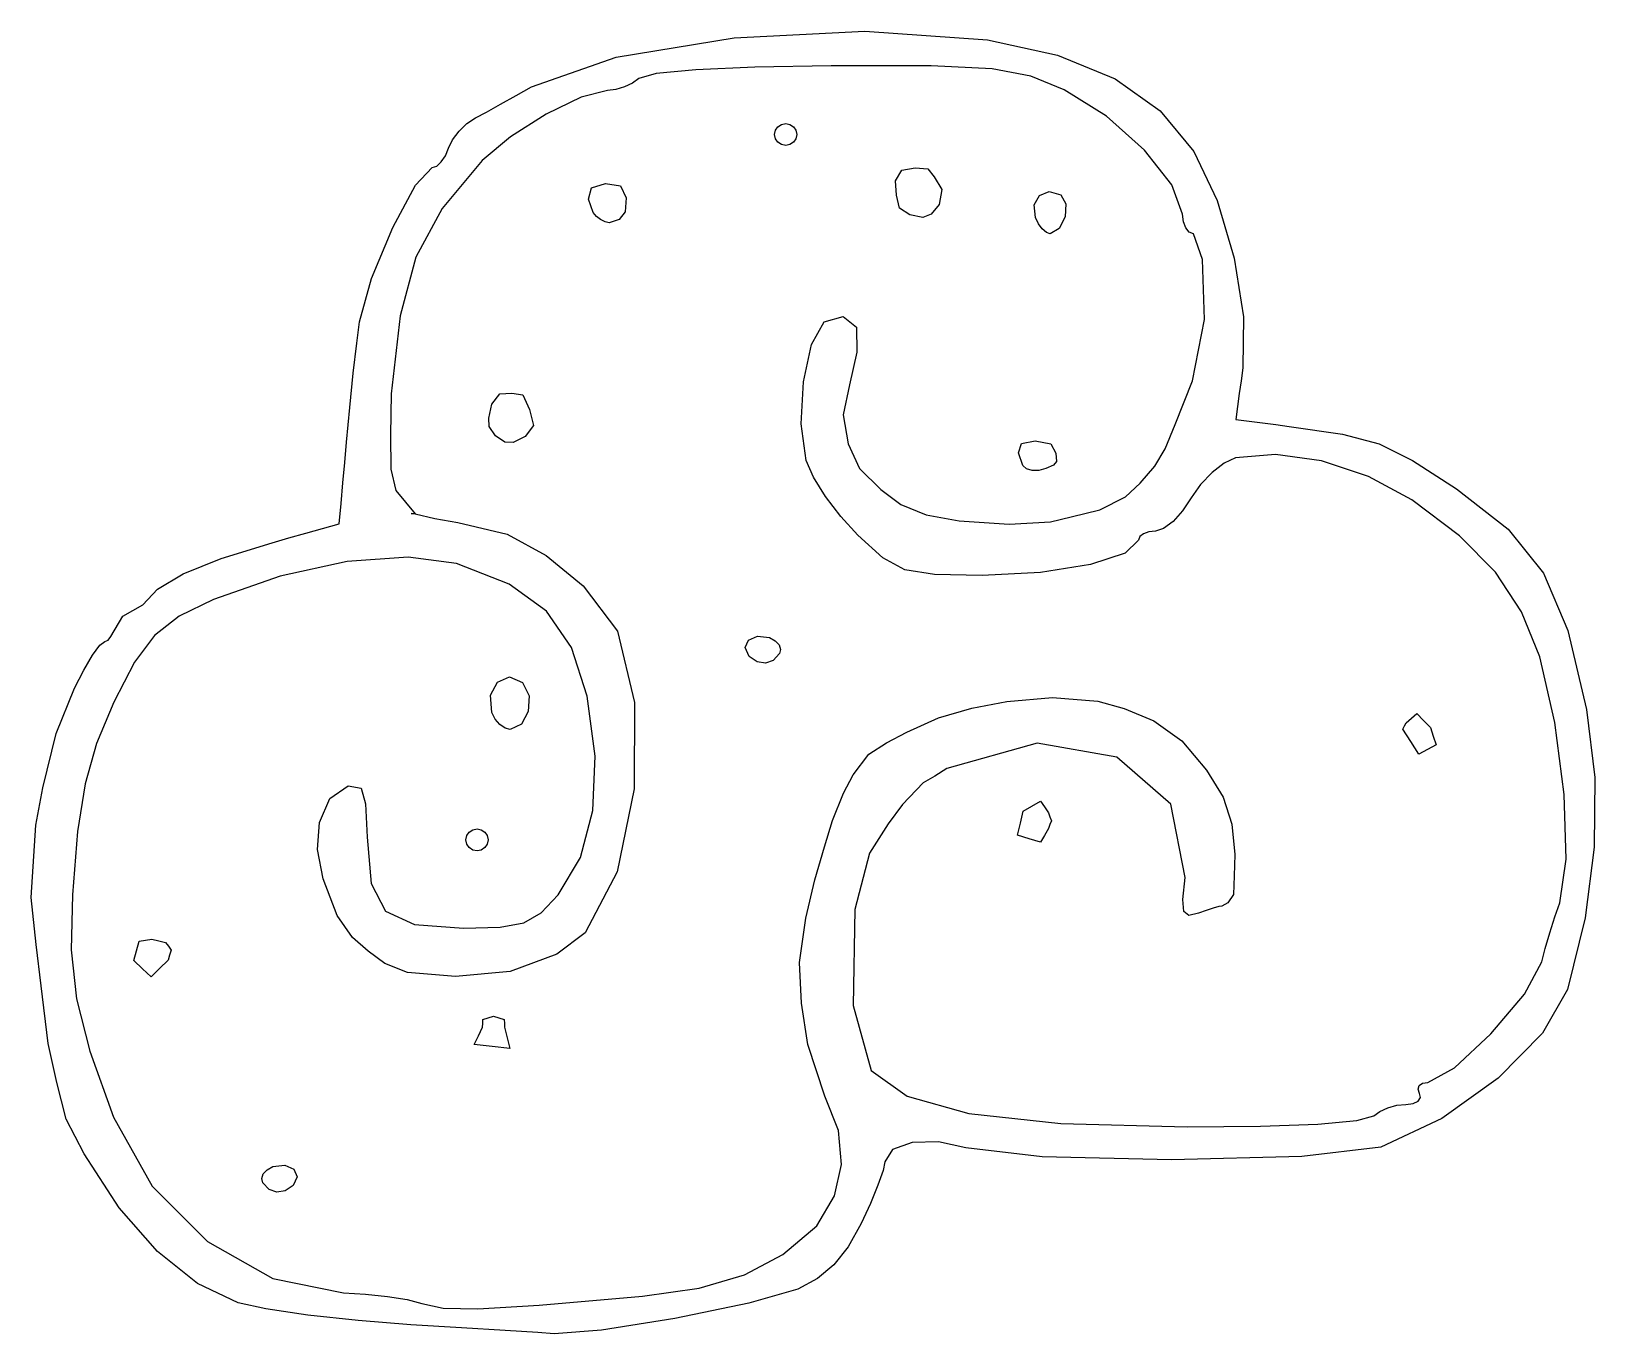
# Model space of a CAD drawing. Extents: x 2 to 138, y 0 to 113.
import ezdxf

# ---------------------------------------------------------------- set-up
doc = ezdxf.new("R2010")
doc.units = 0
doc.layers.add('Layer_1', color=7, linetype='CONTINUOUS')

msp = doc.modelspace()

# ---------------------------------------------------------------- linework, layer by layer
at = {"layer": 'Layer_1', "color": 7}
for points in [[(34.993151, 0.562054), (30.389771, 0.919502), (26.016939, 1.397367), (22.368629, 1.933172), (19.93881, 2.464526), (16.415771, 4.138894), (12.925562, 6.936038), (9.588782, 10.739339), (6.526029, 15.432208), (4.972063, 18.457625), (4.162843, 21.672255), (3.398436, 25.043528), (2.796457, 30.065953), (2.360988, 33.689339), (1.932961, 37.770746), (2.33265, 44.083502), (2.935828, 47.327443), (4.106628, 52.046957), (5.699617, 55.992189), (6.497747, 57.576387), (7.261538, 58.873691), (7.904369, 59.750277), (8.339619, 60.072208), (8.624436, 60.190413), (8.857677, 60.511975), (9.914865, 62.271468), (11.654151, 63.271956), (12.930875, 64.637802), (15.17072, 65.963962), (18.468202, 67.295792), (22.917834, 68.678646), (24.376663, 69.089272), (25.835492, 69.499899), (27.294322, 69.910526), (28.753151, 70.321153), (28.911466, 72.100035), (29.069781, 73.878945), (29.228096, 75.657827), (29.386411, 77.436737), (29.671565, 80.464706), (29.979824, 83.449106), (30.274085, 86.046208), (30.517241, 87.912283), (31.574431, 91.686784), (33.423382, 96.120737), (35.40262, 99.810454), (36.850699, 101.352302), (37.23974, 101.485531), (37.638838, 101.848309), (38.001108, 102.385219), (38.279669, 103.040872), (38.630513, 103.771587), (39.189616, 104.512904), (39.880022, 105.178195), (40.624771, 105.680863), (41.569156, 106.187499), (42.803103, 106.863619), (44.166653, 107.620951), (45.499832, 108.371225), (52.862651, 110.976094), (63.146505, 112.656047), (74.536879, 113.222976), (85.219258, 112.488803), (91.316751, 111.147506), (96.314393, 109.091027), (100.256611, 106.295301), (103.187808, 102.736205), (105.208865, 98.493222), (106.700025, 93.463852), (107.499755, 88.362425), (107.446548, 83.903216), (107.293024, 82.780923), (107.1395, 81.65863), (106.985975, 80.536337), (106.832451, 79.414072), (107.992535, 79.263269), (109.152622, 79.112466), (110.312707, 78.961663), (111.472794, 78.81086), (116.1157, 78.129439), (119.306439, 77.289506), (122.228925, 75.849477), (126.067069, 73.36783), (130.564946, 69.859361), (133.640032, 66.011301), (135.756917, 61.033975), (137.38018, 54.137707), (138.093666, 48.235068), (138.050182, 42.16422), (137.254123, 35.988831), (135.709842, 29.772595), (133.545803, 25.949792), (129.69378, 22.024488), (124.790606, 18.535946), (119.473114, 16.023458), (112.595988, 15.20331), (101.245934, 14.91755), (89.96894, 15.172384), (83.310989, 15.974107), (80.9404, 16.501521), (78.66234, 16.420167), (76.949148, 15.81154), (76.273114, 14.757364), (76.110802, 13.987729), (75.66885, 12.719083), (75.014766, 11.1276), (74.21604, 9.389395), (73.080379, 7.357946), (71.834164, 5.781005), (70.39888, 4.577131), (68.696041, 3.664913), (64.414895, 2.429802), (57.986625, 1.10177), (51.607331, 0.083197), (47.473119, -0.223569), (46.042871, -0.12549), (43.21312, 0.055077), (39.393362, 0.292904), (34.993119, 0.562195), (34.993119, 0.562167), (34.993119, 0.562139), (34.993119, 0.562139)], [(55.153151, 3.049682), (60.088805, 3.744198), (64.061527, 4.912951), (67.376132, 6.67868), (70.337421, 9.164154), (71.890464, 11.788243), (72.490547, 14.528381), (72.247873, 17.470885), (71.037737, 20.467134), (69.567574, 24.969231), (69.002861, 28.572406), (68.837374, 32.117046), (69.387154, 35.973609), (70.164788, 39.324728), (71.004793, 42.183383), (71.708117, 44.480891), (72.663029, 46.853291), (73.500905, 48.451124), (74.866082, 50.244718), (76.420653, 51.235824), (78.179085, 52.18818), (80.954331, 53.425502), (83.836012, 54.270765), (86.883554, 54.858217), (90.861146, 55.204554), (94.827314, 54.860031), (97.1049, 54.24429), (99.692345, 53.162306), (102.121004, 51.416986), (104.296703, 48.870992), (105.722178, 46.505877), (106.501294, 44.149521), (106.737902, 41.51245), (106.706211, 39.654765), (106.619953, 38.037742), (106.1399, 37.302321), (105.631639, 37.03218), (105.346261, 36.982573), (104.866036, 36.847077), (104.257984, 36.646668), (103.589124, 36.402321), (102.750523, 36.20418), (102.319379, 36.542268), (102.230569, 37.590378), (102.419016, 39.522104), (101.181166, 45.896598), (96.468066, 49.985745), (89.540155, 51.213855), (81.657876, 49.005184), (80.622901, 48.338929), (79.616367, 47.772057), (77.821061, 45.88268), (76.559196, 44.185436), (74.922928, 41.621272), (73.665995, 36.722693), (73.498836, 28.365279), (75.073139, 22.707241), (78.201298, 20.482753), (83.584208, 18.966926), (91.590885, 18.09394), (102.590348, 17.797918), (108.975155, 17.85291), (113.990176, 18.041698), (117.373283, 18.34835), (118.862345, 18.757106), (119.389419, 19.143354), (120.089157, 19.459672), (120.870346, 19.673405), (121.641795, 19.751924), (122.287927, 19.827609), (122.727923, 20.033972), (122.922692, 20.339235), (122.833145, 20.711962), (122.705955, 21.08469), (122.798194, 21.389981), (123.086395, 21.596343), (123.547034, 21.672028), (125.870845, 22.923439), (129.056465, 25.883717), (131.974804, 29.361883), (133.49679, 32.166964), (133.783676, 33.335745), (134.171229, 34.695808), (134.60864, 36.078265), (135.045108, 37.314198), (135.595945, 41.120334), (135.42374, 46.75354), (134.625861, 53.019638), (133.299666, 58.724391), (131.704404, 62.663244), (129.43804, 66.109521), (126.318453, 69.287159), (122.163506, 72.420151), (118.391559, 74.445307), (114.285203, 75.796271), (110.282428, 76.369124), (106.821207, 76.059893), (105.827049, 75.60754), (104.767245, 74.800403), (103.768574, 73.752746), (102.957783, 72.57875), (102.205667, 71.450079), (101.366705, 70.525786), (100.543292, 69.901285), (99.837785, 69.671962), (99.261323, 69.611584), (98.78925, 69.446608), (98.470281, 69.202545), (98.353125, 68.904737), (97.21029, 67.758831), (94.172156, 66.776513), (89.824283, 66.090104), (84.752232, 65.831868), (80.591556, 65.901033), (78.017063, 66.30874), (76.099331, 67.356595), (73.909137, 69.346091), (72.436167, 70.944661), (71.10053, 72.69925), (70.049231, 74.39726), (69.429249, 75.826091), (68.995009, 79.032302), (69.183541, 82.688088), (69.883963, 85.932709), (70.985381, 87.905395), (72.639584, 88.367443), (73.796746, 87.439493), (73.834673, 85.257921), (73.188366, 82.42886), (72.643337, 79.808769), (73.064095, 77.278847), (74.057465, 75.135146), (75.935188, 73.321228), (77.6721, 72.013011), (79.882226, 71.08988), (82.730151, 70.583244), (87.085244, 70.28949), (90.692226, 70.49245), (92.509427, 70.930942), (95.002347, 71.529676), (97.230127, 72.683291), (98.500419, 73.864346), (99.771704, 75.332296), (100.677929, 76.85212), (101.54505, 78.96943), (103.05578, 82.779534), (104.094814, 88.121083), (103.941204, 93.346413), (103.153226, 95.591764), (102.780479, 95.725843), (102.475227, 96.09137), (102.268979, 96.632334), (102.193209, 97.292891), (101.274066, 99.835115), (98.884508, 102.872948), (95.57634, 105.826195), (91.901375, 108.114576), (88.982147, 109.313972), (85.603836, 109.962737), (80.295259, 110.213036), (71.58524, 110.218706), (64.95207, 110.10702), (59.798132, 109.872595), (56.349746, 109.530879), (54.833241, 109.096809), (54.301603, 108.699222), (53.610996, 108.373578), (52.850818, 108.153609), (52.110411, 108.072822), (49.835965, 107.487666), (46.777626, 106.002822), (43.659437, 104.024324), (41.205447, 101.958123), (37.70473, 97.77223), (35.428878, 93.533471), (34.061598, 88.430825), (33.286584, 81.653301), (33.210899, 78.061663), (33.257443, 75.076611), (33.676934, 73.227061), (35.379646, 71.204117), (35.02186, 71.206894), (35.379646, 71.204117), (37.07041, 70.775036), (39.080585, 70.421443), (43.382605, 69.410013), (46.782351, 67.572), (50.010616, 64.916561), (52.975967, 60.983036), (54.472782, 54.748658), (54.430659, 47.235317), (52.962843, 40.021002), (50.182574, 34.683647), (47.694549, 32.830809), (43.6331, 31.316882), (38.889354, 30.888879), (34.706818, 31.236661), (32.727254, 32.020299), (31.269838, 33.101093), (29.906991, 34.286003), (28.56352, 36.204208), (27.347094, 39.384737), (26.864464, 41.942296), (27.047315, 44.292898), (27.944797, 46.382712), (29.527551, 47.49463), (30.650114, 47.299606), (31.05356, 45.92605), (31.183727, 43.033011), (31.530869, 38.995313), (32.775276, 36.583937), (35.321394, 35.417112), (39.573692, 35.113011), (42.777011, 35.195216), (44.843882, 35.57245), (46.334679, 36.441128), (47.809721, 37.997575), (49.752128, 41.262803), (50.836686, 45.33874), (51.041262, 50.074101), (50.34371, 55.317685), (48.983822, 59.546693), (46.797046, 62.716734), (43.541031, 65.07394), (38.973402, 66.864444), (34.745491, 67.41703), (29.443133, 67.025735), (23.611089, 65.771206), (17.794106, 63.733946), (14.813757, 62.26869), (12.673414, 60.595909), (10.928885, 58.256872), (9.135987, 54.792935), (7.624949, 51.200107), (6.617468, 47.669556), (5.963708, 43.507389), (5.513828, 38.019742), (5.406755, 33.206315), (5.861089, 28.944567), (7.034813, 24.377783), (9.085912, 18.649276), (12.46804, 12.624151), (17.267185, 7.808598), (22.982742, 4.585408), (29.114103, 3.337228), (31.027087, 3.235181), (32.954206, 3.027685), (34.671038, 2.745071), (35.953188, 2.417556), (37.813696, 1.997631), (40.809395, 1.935836), (46.176987, 2.273187), (55.153187, 3.050362), (55.153187, 3.050362), (55.153184, 3.050362), (55.153122, 3.050447)], [(66.673154, 104.232246), (66.748895, 104.604945), (66.955144, 104.910236), (67.260396, 105.116598), (67.633143, 105.192283), (68.005891, 105.116598), (68.311145, 104.910236), (68.517394, 104.604973), (68.593136, 104.232246), (68.517394, 103.859518), (68.311145, 103.554227), (68.005896, 103.347865), (67.633143, 103.27218), (67.260396, 103.347865), (66.955144, 103.554227), (66.748895, 103.85949)], [(78.433152, 97.241783), (77.538441, 97.828554), (77.273005, 98.949855), (77.208715, 100.181254), (77.748007, 101.118387), (78.912264, 101.318513), (80.017696, 101.227521), (80.574372, 100.545194), (81.239051, 99.449858), (80.998135, 98.120353), (80.307349, 97.290595), (79.588587, 97.009115), (78.433191, 97.241839), (78.433186, 97.241839), (78.433183, 97.241839), (78.433174, 97.241811)], [(50.874151, 97.445877), (50.475158, 98.607713), (50.734329, 99.585808), (51.947782, 99.950967), (53.248819, 99.771817), (53.738184, 98.702816), (53.667771, 97.497241), (53.143781, 96.831071), (52.273157, 96.551008), (51.900823, 96.621591), (51.512941, 96.813496), (51.155419, 97.097613), (50.874165, 97.444658), (50.874168, 97.445339)], [(89.377787, 97.001461), (89.269787, 98.1), (89.729609, 98.908951), (90.566884, 99.258321), (91.591231, 98.978258), (92.044896, 98.183565), (91.960339, 97.049169), (91.461719, 96.032863), (90.67314, 95.592359), (90.337476, 95.703477), (89.981365, 96.006274), (89.647316, 96.454375)], [(42.353155, 77.992214), (41.801335, 78.808224), (41.776673, 79.526438), (42.032642, 80.74355), (42.737771, 81.644202), (43.795247, 81.696643), (44.751472, 81.553493), (45.310028, 80.265005), (45.672823, 78.875348), (44.938281, 77.921036), (43.887297, 77.415902), (43.169063, 77.43858), (42.353065, 77.990939), (42.353065, 77.990882)], [(88.288234, 75.407811), (87.911402, 76.506491), (88.178709, 77.31326), (89.359291, 77.555622), (90.725615, 77.293417), (91.173206, 76.480894), (91.229984, 75.73938), (90.970812, 75.441231), (90.304398, 75.128088), (89.684422, 74.973317), (89.097633, 74.974535), (88.61019, 75.122504), (88.288245, 75.40818), (88.288237, 75.408038)], [(64.459253, 58.766117), (64.091906, 59.535099), (64.392922, 60.187096), (65.166888, 60.539471), (66.21838, 60.409644), (66.721516, 60.132699), (67.05375, 59.776838), (67.18644, 59.387839), (67.090969, 59.011654), (66.539279, 58.426498), (65.867193, 58.185836), (65.149061, 58.296671), (64.459239, 58.766031), (64.459239, 58.766003), (64.459239, 58.766003), (64.459247, 58.766031)], [(42.035553, 53.896734), (41.913096, 55.38583), (42.532826, 56.519858), (43.575197, 56.990324), (44.720634, 56.488677), (45.287807, 55.330186), (45.220853, 53.979591), (44.631921, 52.859424), (43.633159, 52.392132), (43.191456, 52.510904), (42.743007, 52.834139), (42.340235, 53.312542), (42.035559, 53.896734), (42.035559, 53.896762)], [(121.393151, 52.448854), (121.534146, 52.720696), (121.675141, 52.992539), (122.138728, 53.389106), (122.602314, 53.785701), (123.190492, 53.181751), (123.778667, 52.57783), (123.778667, 52.57783), (123.778667, 52.57783), (124.027832, 51.817946), (124.276997, 51.058091), (123.522707, 50.663622), (122.768413, 50.269181), (122.080774, 51.358904), (121.393131, 52.448655), (121.393131, 52.448655), (121.393131, 52.448655), (121.393131, 52.448712)], [(88.324316, 45.307162), (88.324316, 45.307162), (88.324316, 45.307162), (89.07861, 45.738907), (89.832903, 46.170624), (90.171901, 45.655852), (90.510902, 45.141052), (90.651898, 44.802057), (90.792893, 44.463033), (90.651898, 44.124009), (90.510902, 43.785014), (90.171904, 43.187159), (89.832903, 42.589304), (88.829436, 42.896438), (87.825969, 43.2036), (88.075134, 44.255367)], [(39.793156, 42.792208), (39.868897, 43.164907), (40.075146, 43.470198), (40.380398, 43.676561), (40.753145, 43.752246), (41.125893, 43.676561), (41.431147, 43.470198), (41.637396, 43.164935), (41.713138, 42.792208), (41.637396, 42.41948), (41.431147, 42.114189), (41.125895, 41.907827), (40.753145, 41.832142), (40.380401, 41.907827), (40.075146, 42.114189), (39.868897, 42.419452)], [(10.873403, 32.278649), (11.097926, 33.118498), (11.32245, 33.958375), (11.882395, 34.04795), (12.442339, 34.137524), (13.03559, 34.001745), (13.628841, 33.865965), (13.875592, 33.529124), (14.122342, 33.192283), (13.982038, 32.753225), (13.841735, 32.314167), (13.105096, 31.590397), (12.368458, 30.866655), (11.62093, 31.572652)], [(41.233156, 26.472189), (41.251864, 26.811213), (41.270573, 27.150208), (41.731946, 27.291373), (42.193315, 27.432255), (42.654688, 27.291373), (43.116058, 27.150208), (43.134766, 26.811213), (43.153475, 26.472189), (43.388467, 25.55178), (43.623459, 24.63137), (43.623459, 24.63137), (43.623459, 24.63137), (42.068908, 24.79748), (40.514357, 24.963591), (40.873927, 25.717861), (41.233496, 26.472161), (41.233507, 26.472161)], [(22.095326, 12.931597), (21.999858, 13.307811), (22.132557, 13.696781), (22.464795, 14.052699), (22.967926, 14.329644), (24.019422, 14.459471), (24.793385, 14.107181), (25.094434, 13.455241), (24.727058, 12.686173), (24.037233, 12.216813), (23.319101, 12.105978), (22.647017, 12.346639), (22.095327, 12.931795), (22.095327, 12.931795), (22.095327, 12.931795), (22.095327, 12.931767)]]:
    msp.add_lwpolyline(points, close=True, dxfattribs=at)

doc.saveas('drawing.dxf')
